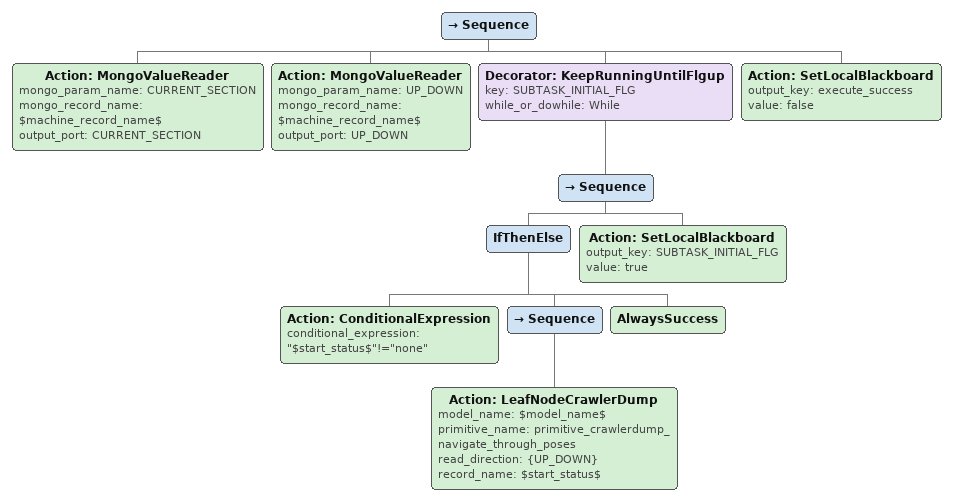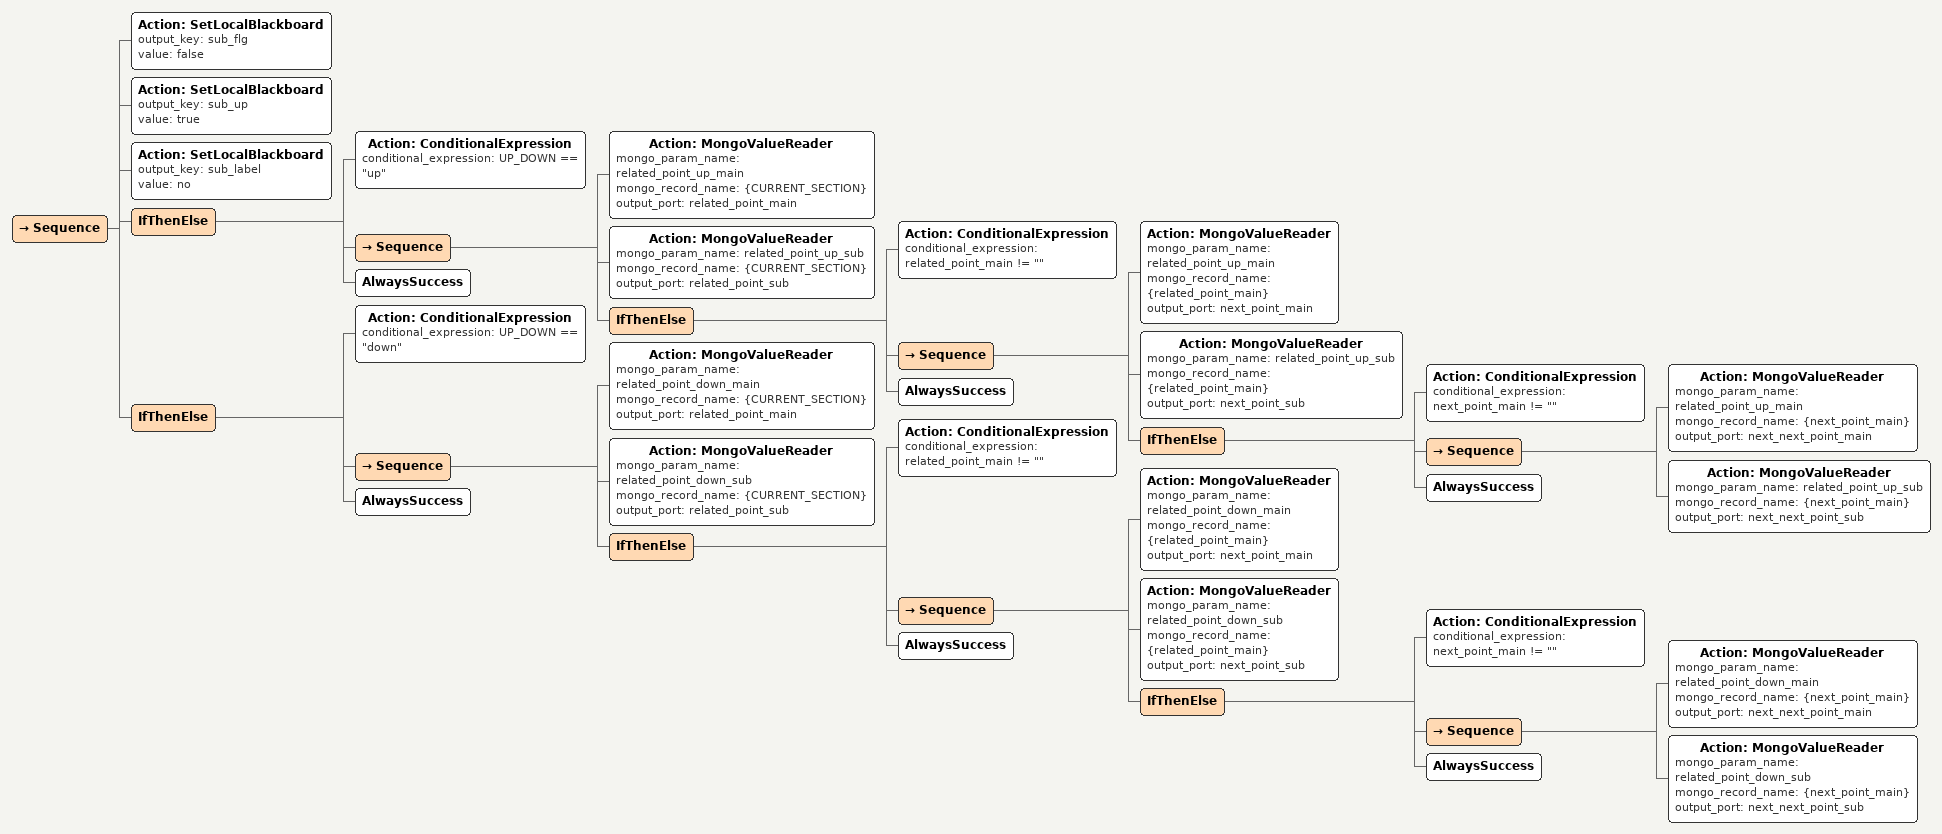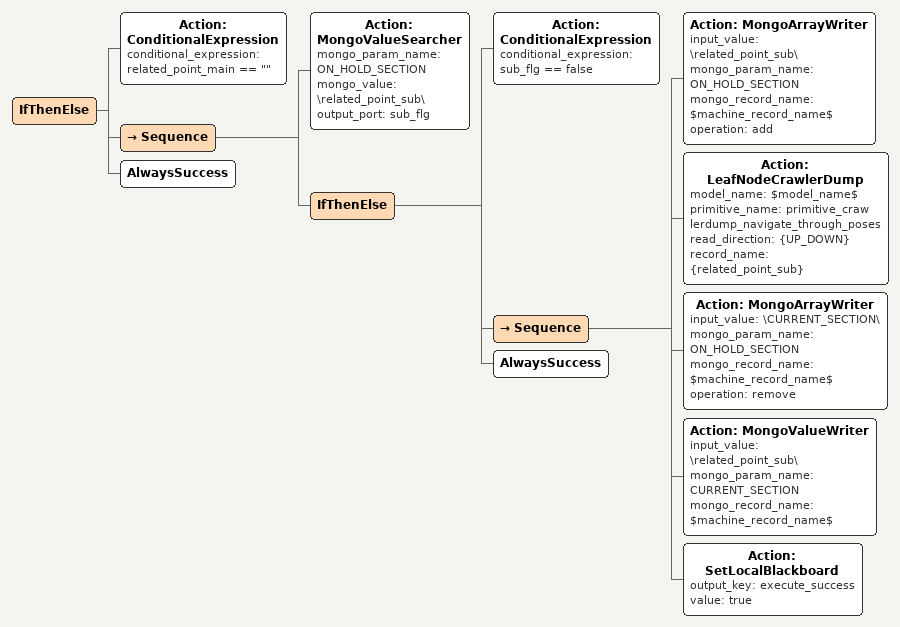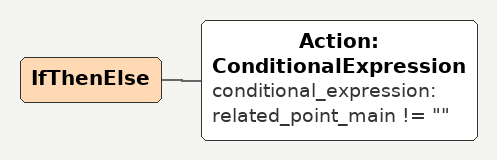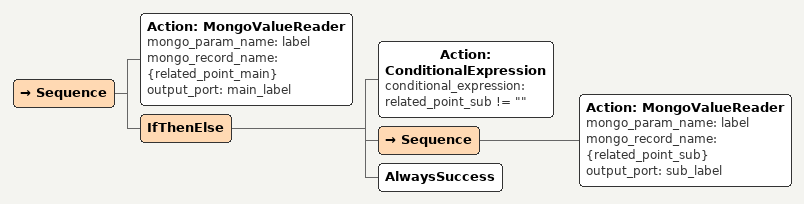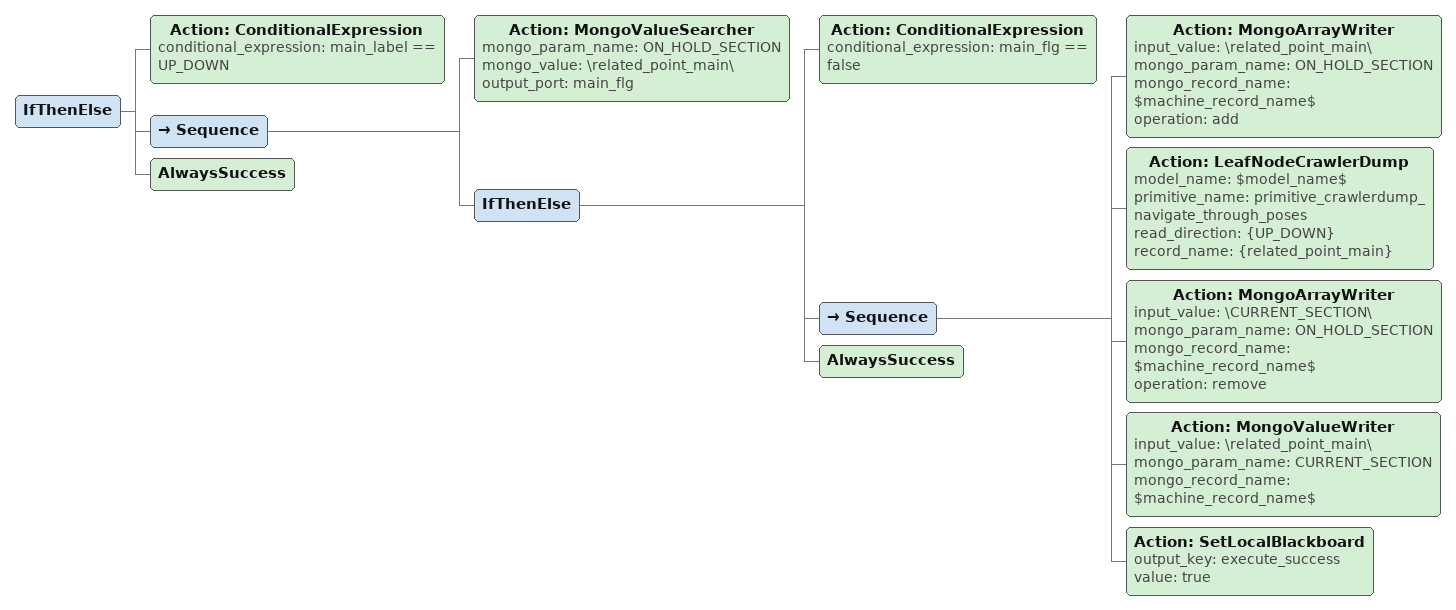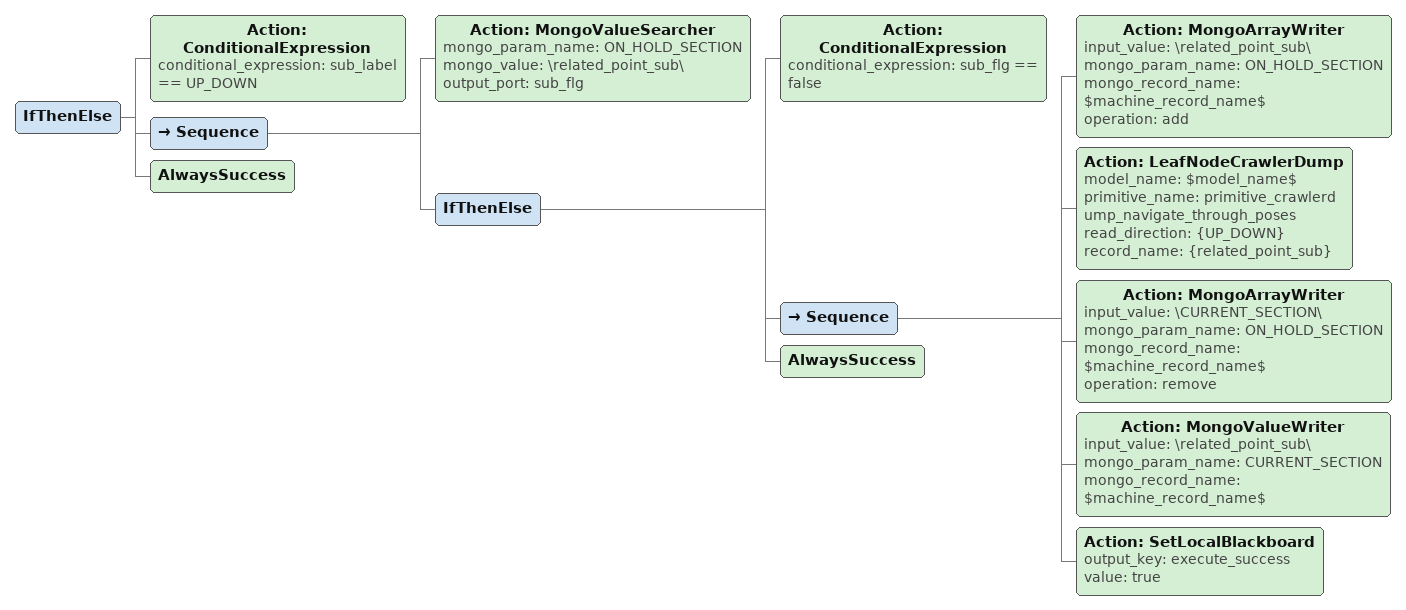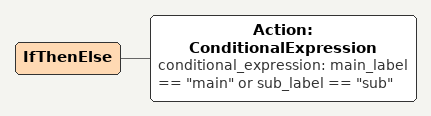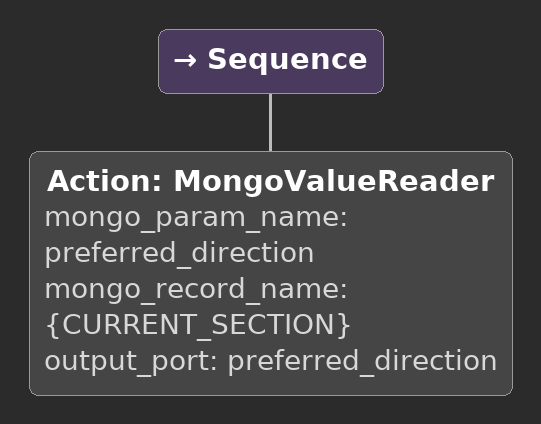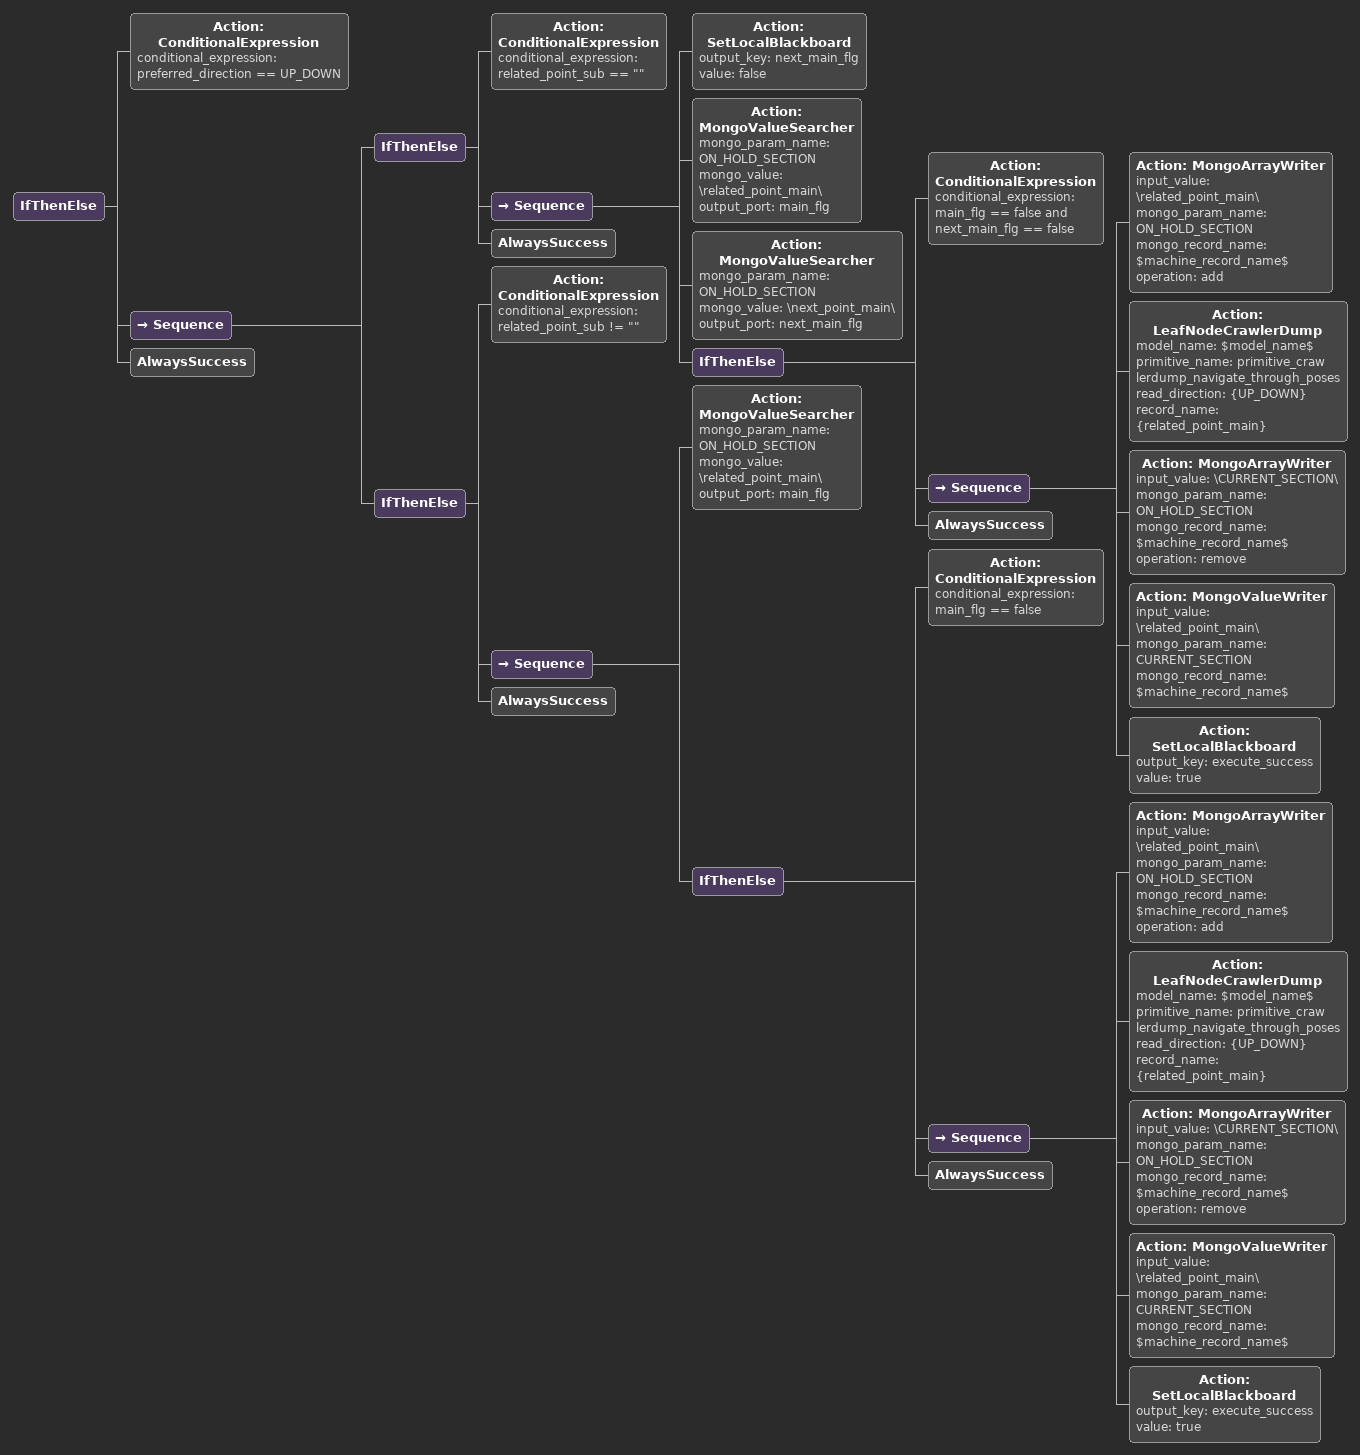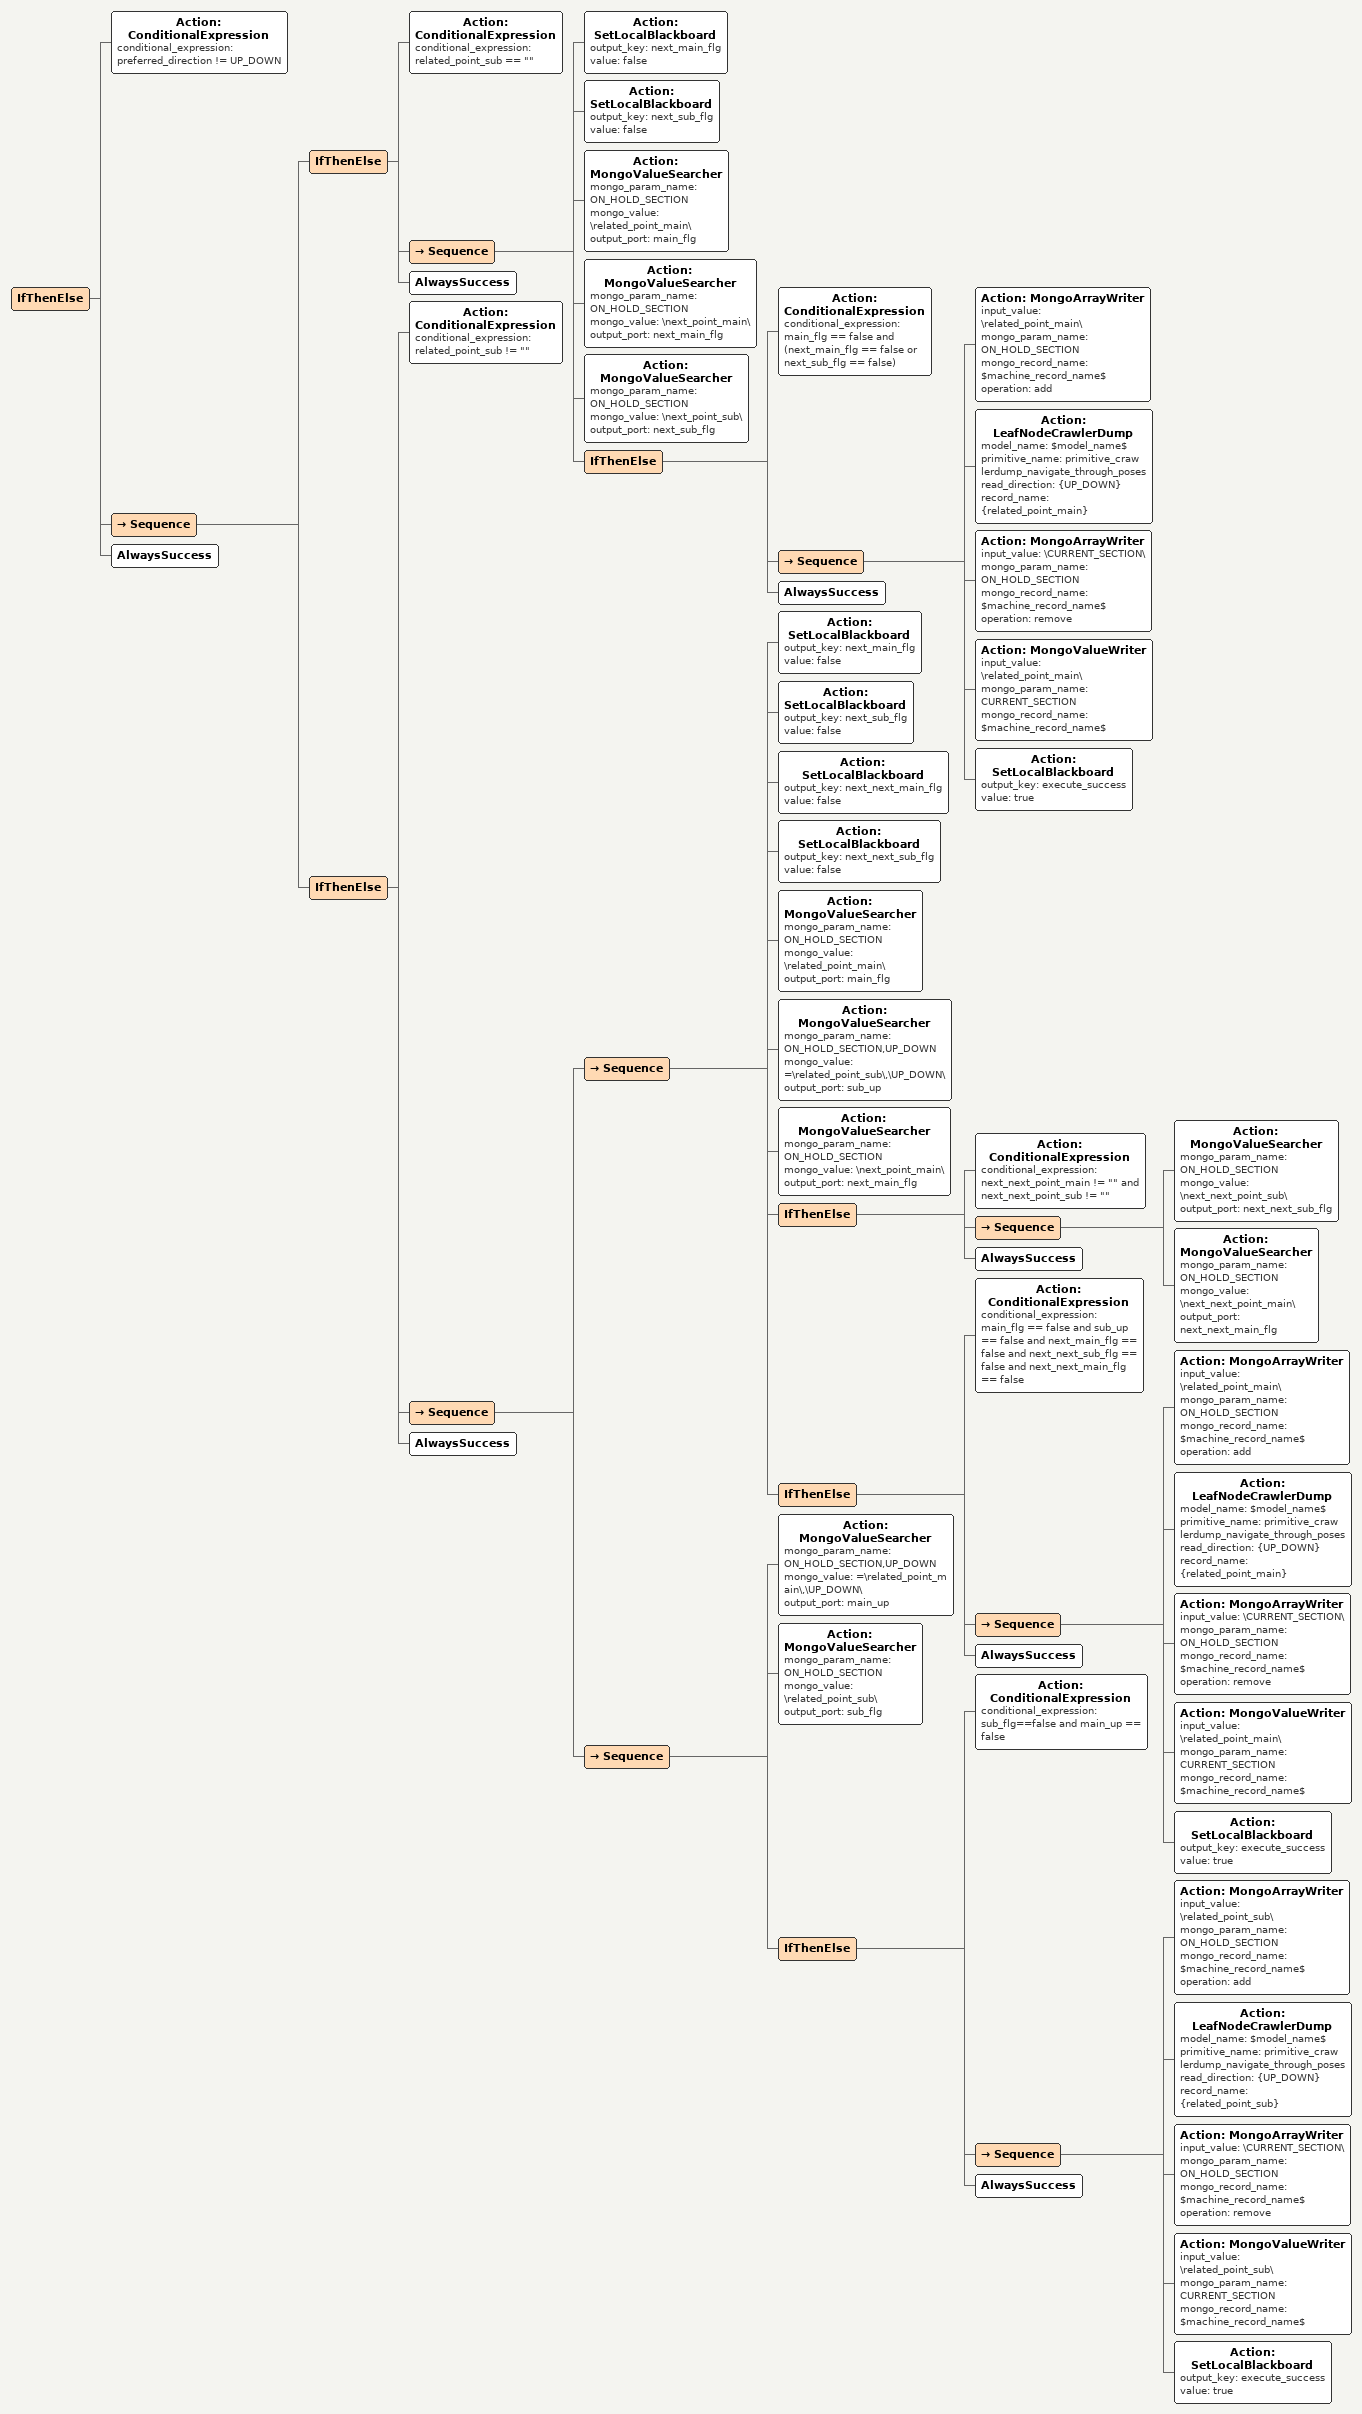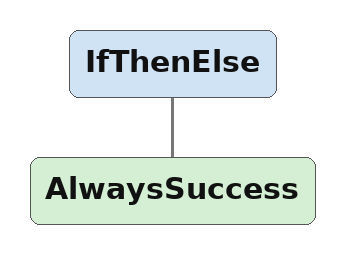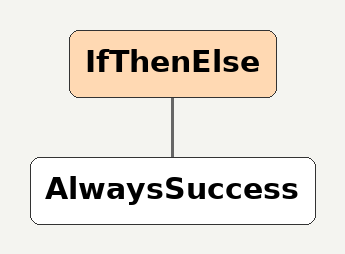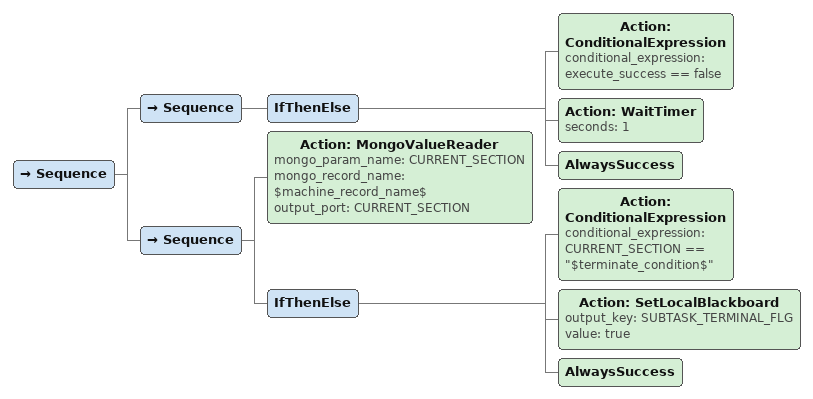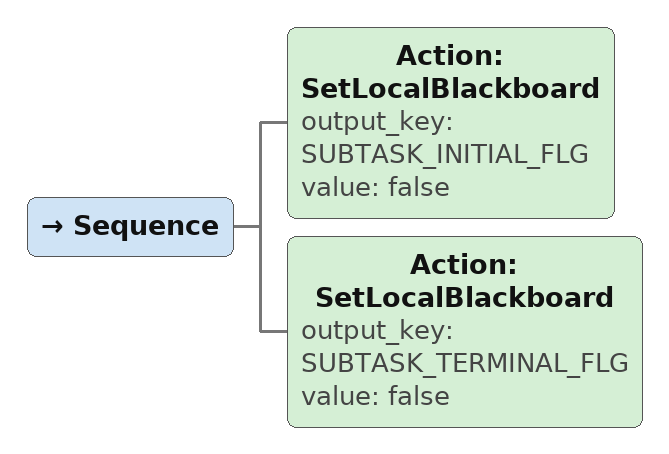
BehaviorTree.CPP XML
<Sequence>
    <Action ID="MongoValueReader" mongo_param_name="CURRENT_SECTION" mongo_record_name="$machine_record_name$" output_port="CURRENT_SECTION"/>
    <Action ID="MongoValueReader" mongo_param_name="UP_DOWN" mongo_record_name="$machine_record_name$" output_port="UP_DOWN"/>
    <Decorator ID="KeepRunningUntilFlgup" key="SUBTASK_INITIAL_FLG" while_or_dowhile="While">
        <Sequence>
            <IfThenElse>
                <Action ID="ConditionalExpression" conditional_expression="&quot;$start_status$&quot;!=&quot;none&quot;"/>
                <Sequence>
                    <Action ID="LeafNodeCrawlerDump" model_name="$model_name$" primitive_name="primitive_crawlerdump_navigate_through_poses" read_direction="{UP_DOWN}" record_name="$start_status$"/>
                </Sequence>
                <AlwaysSuccess/>
            </IfThenElse>
            <Action ID="SetLocalBlackboard" output_key="SUBTASK_INITIAL_FLG" value="true"/>
        </Sequence>
    </Decorator>
    <Action ID="SetLocalBlackboard" output_key="execute_success" value="false"/>
</Sequence>

<Sequence>
    <Action ID="SetLocalBlackboard" output_key="sub_flg" value="false"/>
    <Action ID="SetLocalBlackboard" output_key="sub_up" value="true"/>
    <Action ID="SetLocalBlackboard" output_key="sub_label" value="no"/>
    <IfThenElse>
        <Action ID="ConditionalExpression" conditional_expression="UP_DOWN == &quot;up&quot;"/>
        <Sequence>
            <Action ID="MongoValueReader" mongo_param_name="related_point_up_main" mongo_record_name="{CURRENT_SECTION}" output_port="related_point_main"/>
            <Action ID="MongoValueReader" mongo_param_name="related_point_up_sub" mongo_record_name="{CURRENT_SECTION}" output_port="related_point_sub"/>
            <IfThenElse>
                <Action ID="ConditionalExpression" conditional_expression="related_point_main != &quot;&quot;"/>
                <Sequence>
                    <Action ID="MongoValueReader" mongo_param_name="related_point_up_main" mongo_record_name="{related_point_main}" output_port="next_point_main"/>
                    <Action ID="MongoValueReader" mongo_param_name="related_point_up_sub" mongo_record_name="{related_point_main}" output_port="next_point_sub"/>
                    <IfThenElse>
                        <Action ID="ConditionalExpression" conditional_expression="next_point_main != &quot;&quot;"/>
                        <Sequence>
                            <Action ID="MongoValueReader" mongo_param_name="related_point_up_main" mongo_record_name="{next_point_main}" output_port="next_next_point_main"/>
                            <Action ID="MongoValueReader" mongo_param_name="related_point_up_sub" mongo_record_name="{next_point_main}" output_port="next_next_point_sub"/>
                        </Sequence>
                        <AlwaysSuccess/>
                    </IfThenElse>
                </Sequence>
                <AlwaysSuccess/>
            </IfThenElse>
        </Sequence>
        <AlwaysSuccess/>
    </IfThenElse>
    <IfThenElse>
        <Action ID="ConditionalExpression" conditional_expression="UP_DOWN == &quot;down&quot;"/>
        <Sequence>
            <Action ID="MongoValueReader" mongo_param_name="related_point_down_main" mongo_record_name="{CURRENT_SECTION}" output_port="related_point_main"/>
            <Action ID="MongoValueReader" mongo_param_name="related_point_down_sub" mongo_record_name="{CURRENT_SECTION}" output_port="related_point_sub"/>
            <IfThenElse>
                <Action ID="ConditionalExpression" conditional_expression="related_point_main != &quot;&quot;"/>
                <Sequence>
                    <Action ID="MongoValueReader" mongo_param_name="related_point_down_main" mongo_record_name="{related_point_main}" output_port="next_point_main"/>
                    <Action ID="MongoValueReader" mongo_param_name="related_point_down_sub" mongo_record_name="{related_point_main}" output_port="next_point_sub"/>
                    <IfThenElse>
                        <Action ID="ConditionalExpression" conditional_expression="next_point_main != &quot;&quot;"/>
                        <Sequence>
                            <Action ID="MongoValueReader" mongo_param_name="related_point_down_main" mongo_record_name="{next_point_main}" output_port="next_next_point_main"/>
                            <Action ID="MongoValueReader" mongo_param_name="related_point_down_sub" mongo_record_name="{next_point_main}" output_port="next_next_point_sub"/>
                        </Sequence>
                        <AlwaysSuccess/>
                    </IfThenElse>
                </Sequence>
                <AlwaysSuccess/>
            </IfThenElse>
        </Sequence>
        <AlwaysSuccess/>
    </IfThenElse>
</Sequence>

<IfThenElse>
    <Action ID="ConditionalExpression" conditional_expression="related_point_main == &quot;&quot;"/>
    <Sequence>
        <Action ID="MongoValueSearcher" mongo_param_name="ON_HOLD_SECTION" mongo_value="\related_point_sub\" output_port="sub_flg"/>
        <IfThenElse>
            <Action ID="ConditionalExpression" conditional_expression="sub_flg == false"/>
            <Sequence>
                <Action ID="MongoArrayWriter" input_value="\related_point_sub\" mongo_param_name="ON_HOLD_SECTION" mongo_record_name="$machine_record_name$" operation="add"/>
                <Action ID="LeafNodeCrawlerDump" model_name="$model_name$" primitive_name="primitive_crawlerdump_navigate_through_poses" read_direction="{UP_DOWN}" record_name="{related_point_sub}"/>
                <Action ID="MongoArrayWriter" input_value="\CURRENT_SECTION\" mongo_param_name="ON_HOLD_SECTION" mongo_record_name="$machine_record_name$" operation="remove"/>
                <Action ID="MongoValueWriter" input_value="\related_point_sub\" mongo_param_name="CURRENT_SECTION" mongo_record_name="$machine_record_name$"/>
                <Action ID="SetLocalBlackboard" output_key="execute_success" value="true"/>
            </Sequence>
            <AlwaysSuccess/>
        </IfThenElse>
    </Sequence>
    <AlwaysSuccess/>
</IfThenElse>

<IfThenElse>
    <Action ID="ConditionalExpression" conditional_expression="related_point_main != &quot;&quot;"/>
</IfThenElse>

<Sequence>
    <Action ID="MongoValueReader" mongo_param_name="label" mongo_record_name="{related_point_main}" output_port="main_label"/>
    <IfThenElse>
        <Action ID="ConditionalExpression" conditional_expression="related_point_sub != &quot;&quot;"/>
        <Sequence>
            <Action ID="MongoValueReader" mongo_param_name="label" mongo_record_name="{related_point_sub}" output_port="sub_label"/>
        </Sequence>
        <AlwaysSuccess/>
    </IfThenElse>
</Sequence>

<IfThenElse>
    <Action ID="ConditionalExpression" conditional_expression="main_label == UP_DOWN"/>
    <Sequence>
        <Action ID="MongoValueSearcher" mongo_param_name="ON_HOLD_SECTION" mongo_value="\related_point_main\" output_port="main_flg"/>
        <IfThenElse>
            <Action ID="ConditionalExpression" conditional_expression="main_flg == false"/>
            <Sequence>
                <Action ID="MongoArrayWriter" input_value="\related_point_main\" mongo_param_name="ON_HOLD_SECTION" mongo_record_name="$machine_record_name$" operation="add"/>
                <Action ID="LeafNodeCrawlerDump" model_name="$model_name$" primitive_name="primitive_crawlerdump_navigate_through_poses" read_direction="{UP_DOWN}" record_name="{related_point_main}"/>
                <Action ID="MongoArrayWriter" input_value="\CURRENT_SECTION\" mongo_param_name="ON_HOLD_SECTION" mongo_record_name="$machine_record_name$" operation="remove"/>
                <Action ID="MongoValueWriter" input_value="\related_point_main\" mongo_param_name="CURRENT_SECTION" mongo_record_name="$machine_record_name$"/>
                <Action ID="SetLocalBlackboard" output_key="execute_success" value="true"/>
            </Sequence>
            <AlwaysSuccess/>
        </IfThenElse>
    </Sequence>
    <AlwaysSuccess/>
</IfThenElse>

<IfThenElse>
    <Action ID="ConditionalExpression" conditional_expression="sub_label == UP_DOWN"/>
    <Sequence>
        <Action ID="MongoValueSearcher" mongo_param_name="ON_HOLD_SECTION" mongo_value="\related_point_sub\" output_port="sub_flg"/>
        <IfThenElse>
            <Action ID="ConditionalExpression" conditional_expression="sub_flg == false"/>
            <Sequence>
                <Action ID="MongoArrayWriter" input_value="\related_point_sub\" mongo_param_name="ON_HOLD_SECTION" mongo_record_name="$machine_record_name$" operation="add"/>
                <Action ID="LeafNodeCrawlerDump" model_name="$model_name$" primitive_name="primitive_crawlerdump_navigate_through_poses" read_direction="{UP_DOWN}" record_name="{related_point_sub}"/>
                <Action ID="MongoArrayWriter" input_value="\CURRENT_SECTION\" mongo_param_name="ON_HOLD_SECTION" mongo_record_name="$machine_record_name$" operation="remove"/>
                <Action ID="MongoValueWriter" input_value="\related_point_sub\" mongo_param_name="CURRENT_SECTION" mongo_record_name="$machine_record_name$"/>
                <Action ID="SetLocalBlackboard" output_key="execute_success" value="true"/>
            </Sequence>
            <AlwaysSuccess/>
        </IfThenElse>
    </Sequence>
    <AlwaysSuccess/>
</IfThenElse>

<IfThenElse>
    <Action ID="ConditionalExpression" conditional_expression="main_label == &quot;main&quot; or sub_label == &quot;sub&quot;"/>
</IfThenElse>

<Sequence>
    <Action ID="MongoValueReader" mongo_param_name="preferred_direction" mongo_record_name="{CURRENT_SECTION}" output_port="preferred_direction"/>
</Sequence>

<IfThenElse>
    <Action ID="ConditionalExpression" conditional_expression="preferred_direction == UP_DOWN"/>
    <Sequence>
        <IfThenElse>
            <Action ID="ConditionalExpression" conditional_expression="related_point_sub == &quot;&quot;"/>
            <Sequence>
                <Action ID="SetLocalBlackboard" output_key="next_main_flg" value="false"/>
                <Action ID="MongoValueSearcher" mongo_param_name="ON_HOLD_SECTION" mongo_value="\related_point_main\" output_port="main_flg"/>
                <Action ID="MongoValueSearcher" mongo_param_name="ON_HOLD_SECTION" mongo_value="\next_point_main\" output_port="next_main_flg"/>
                <IfThenElse>
                    <Action ID="ConditionalExpression" conditional_expression="main_flg == false and next_main_flg == false"/>
                    <Sequence>
                        <Action ID="MongoArrayWriter" input_value="\related_point_main\" mongo_param_name="ON_HOLD_SECTION" mongo_record_name="$machine_record_name$" operation="add"/>
                        <Action ID="LeafNodeCrawlerDump" model_name="$model_name$" primitive_name="primitive_crawlerdump_navigate_through_poses" read_direction="{UP_DOWN}" record_name="{related_point_main}"/>
                        <Action ID="MongoArrayWriter" input_value="\CURRENT_SECTION\" mongo_param_name="ON_HOLD_SECTION" mongo_record_name="$machine_record_name$" operation="remove"/>
                        <Action ID="MongoValueWriter" input_value="\related_point_main\" mongo_param_name="CURRENT_SECTION" mongo_record_name="$machine_record_name$"/>
                        <Action ID="SetLocalBlackboard" output_key="execute_success" value="true"/>
                    </Sequence>
                    <AlwaysSuccess/>
                </IfThenElse>
            </Sequence>
            <AlwaysSuccess/>
        </IfThenElse>
        <IfThenElse>
            <Action ID="ConditionalExpression" conditional_expression="related_point_sub != &quot;&quot;"/>
            <Sequence>
                <Action ID="MongoValueSearcher" mongo_param_name="ON_HOLD_SECTION" mongo_value="\related_point_main\" output_port="main_flg"/>
                <IfThenElse>
                    <Action ID="ConditionalExpression" conditional_expression="main_flg == false"/>
                    <Sequence>
                        <Action ID="MongoArrayWriter" input_value="\related_point_main\" mongo_param_name="ON_HOLD_SECTION" mongo_record_name="$machine_record_name$" operation="add"/>
                        <Action ID="LeafNodeCrawlerDump" model_name="$model_name$" primitive_name="primitive_crawlerdump_navigate_through_poses" read_direction="{UP_DOWN}" record_name="{related_point_main}"/>
                        <Action ID="MongoArrayWriter" input_value="\CURRENT_SECTION\" mongo_param_name="ON_HOLD_SECTION" mongo_record_name="$machine_record_name$" operation="remove"/>
                        <Action ID="MongoValueWriter" input_value="\related_point_main\" mongo_param_name="CURRENT_SECTION" mongo_record_name="$machine_record_name$"/>
                        <Action ID="SetLocalBlackboard" output_key="execute_success" value="true"/>
                    </Sequence>
                    <AlwaysSuccess/>
                </IfThenElse>
            </Sequence>
            <AlwaysSuccess/>
        </IfThenElse>
    </Sequence>
    <AlwaysSuccess/>
</IfThenElse>

<IfThenElse>
    <Action ID="ConditionalExpression" conditional_expression="preferred_direction != UP_DOWN"/>
    <Sequence>
        <IfThenElse>
            <Action ID="ConditionalExpression" conditional_expression="related_point_sub == &quot;&quot;"/>
            <Sequence>
                <Action ID="SetLocalBlackboard" output_key="next_main_flg" value="false"/>
                <Action ID="SetLocalBlackboard" output_key="next_sub_flg" value="false"/>
                <Action ID="MongoValueSearcher" mongo_param_name="ON_HOLD_SECTION" mongo_value="\related_point_main\" output_port="main_flg"/>
                <Action ID="MongoValueSearcher" mongo_param_name="ON_HOLD_SECTION" mongo_value="\next_point_main\" output_port="next_main_flg"/>
                <Action ID="MongoValueSearcher" mongo_param_name="ON_HOLD_SECTION" mongo_value="\next_point_sub\" output_port="next_sub_flg"/>
                <IfThenElse>
                    <Action ID="ConditionalExpression" conditional_expression="main_flg == false and (next_main_flg == false or next_sub_flg == false)"/>
                    <Sequence>
                        <Action ID="MongoArrayWriter" input_value="\related_point_main\" mongo_param_name="ON_HOLD_SECTION" mongo_record_name="$machine_record_name$" operation="add"/>
                        <Action ID="LeafNodeCrawlerDump" model_name="$model_name$" primitive_name="primitive_crawlerdump_navigate_through_poses" read_direction="{UP_DOWN}" record_name="{related_point_main}"/>
                        <Action ID="MongoArrayWriter" input_value="\CURRENT_SECTION\" mongo_param_name="ON_HOLD_SECTION" mongo_record_name="$machine_record_name$" operation="remove"/>
                        <Action ID="MongoValueWriter" input_value="\related_point_main\" mongo_param_name="CURRENT_SECTION" mongo_record_name="$machine_record_name$"/>
                        <Action ID="SetLocalBlackboard" output_key="execute_success" value="true"/>
                    </Sequence>
                    <AlwaysSuccess/>
                </IfThenElse>
            </Sequence>
            <AlwaysSuccess/>
        </IfThenElse>
        <IfThenElse>
            <Action ID="ConditionalExpression" conditional_expression="related_point_sub != &quot;&quot;"/>
            <Sequence>
                <Sequence>
                    <Action ID="SetLocalBlackboard" output_key="next_main_flg" value="false"/>
                    <Action ID="SetLocalBlackboard" output_key="next_sub_flg" value="false"/>
                    <Action ID="SetLocalBlackboard" output_key="next_next_main_flg" value="false"/>
                    <Action ID="SetLocalBlackboard" output_key="next_next_sub_flg" value="false"/>
                    <Action ID="MongoValueSearcher" mongo_param_name="ON_HOLD_SECTION" mongo_value="\related_point_main\" output_port="main_flg"/>
                    <Action ID="MongoValueSearcher" mongo_param_name="ON_HOLD_SECTION,UP_DOWN" mongo_value="=\related_point_sub\,\UP_DOWN\" output_port="sub_up"/>
                    <Action ID="MongoValueSearcher" mongo_param_name="ON_HOLD_SECTION" mongo_value="\next_point_main\" output_port="next_main_flg"/>
                    <IfThenElse>
                        <Action ID="ConditionalExpression" conditional_expression="next_next_point_main != &quot;&quot; and next_next_point_sub != &quot;&quot;"/>
                        <Sequence>
                            <Action ID="MongoValueSearcher" mongo_param_name="ON_HOLD_SECTION" mongo_value="\next_next_point_sub\" output_port="next_next_sub_flg"/>
                            <Action ID="MongoValueSearcher" mongo_param_name="ON_HOLD_SECTION" mongo_value="\next_next_point_main\" output_port="next_next_main_flg"/>
                        </Sequence>
                        <AlwaysSuccess/>
                    </IfThenElse>
                    <IfThenElse>
                        <Action ID="ConditionalExpression" conditional_expression="main_flg == false and sub_up == false and next_main_flg == false and next_next_sub_flg == false and next_next_main_flg == false"/>
                        <Sequence>
                            <Action ID="MongoArrayWriter" input_value="\related_point_main\" mongo_param_name="ON_HOLD_SECTION" mongo_record_name="$machine_record_name$" operation="add"/>
                            <Action ID="LeafNodeCrawlerDump" model_name="$model_name$" primitive_name="primitive_crawlerdump_navigate_through_poses" read_direction="{UP_DOWN}" record_name="{related_point_main}"/>
                            <Action ID="MongoArrayWriter" input_value="\CURRENT_SECTION\" mongo_param_name="ON_HOLD_SECTION" mongo_record_name="$machine_record_name$" operation="remove"/>
                            <Action ID="MongoValueWriter" input_value="\related_point_main\" mongo_param_name="CURRENT_SECTION" mongo_record_name="$machine_record_name$"/>
                            <Action ID="SetLocalBlackboard" output_key="execute_success" value="true"/>
                        </Sequence>
                        <AlwaysSuccess/>
                    </IfThenElse>
                </Sequence>
                <Sequence>
                    <Action ID="MongoValueSearcher" mongo_param_name="ON_HOLD_SECTION,UP_DOWN" mongo_value="=\related_point_main\,\UP_DOWN\" output_port="main_up"/>
                    <Action ID="MongoValueSearcher" mongo_param_name="ON_HOLD_SECTION" mongo_value="\related_point_sub\" output_port="sub_flg"/>
                    <IfThenElse>
                        <Action ID="ConditionalExpression" conditional_expression="sub_flg==false and main_up == false"/>
                        <Sequence>
                            <Action ID="MongoArrayWriter" input_value="\related_point_sub\" mongo_param_name="ON_HOLD_SECTION" mongo_record_name="$machine_record_name$" operation="add"/>
                            <Action ID="LeafNodeCrawlerDump" model_name="$model_name$" primitive_name="primitive_crawlerdump_navigate_through_poses" read_direction="{UP_DOWN}" record_name="{related_point_sub}"/>
                            <Action ID="MongoArrayWriter" input_value="\CURRENT_SECTION\" mongo_param_name="ON_HOLD_SECTION" mongo_record_name="$machine_record_name$" operation="remove"/>
                            <Action ID="MongoValueWriter" input_value="\related_point_sub\" mongo_param_name="CURRENT_SECTION" mongo_record_name="$machine_record_name$"/>
                            <Action ID="SetLocalBlackboard" output_key="execute_success" value="true"/>
                        </Sequence>
                        <AlwaysSuccess/>
                    </IfThenElse>
                </Sequence>
            </Sequence>
            <AlwaysSuccess/>
        </IfThenElse>
    </Sequence>
    <AlwaysSuccess/>
</IfThenElse>

<IfThenElse>
    <AlwaysSuccess/>
</IfThenElse>

<IfThenElse>
    <AlwaysSuccess/>
</IfThenElse>

<Sequence>
    <Sequence>
        <IfThenElse>
            <Action ID="ConditionalExpression" conditional_expression="execute_success == false"/>
            <Action ID="WaitTimer" seconds="1"/>
            <AlwaysSuccess/>
        </IfThenElse>
    </Sequence>
    <Sequence>
        <Action ID="MongoValueReader" mongo_param_name="CURRENT_SECTION" mongo_record_name="$machine_record_name$" output_port="CURRENT_SECTION"/>
        <IfThenElse>
            <Action ID="ConditionalExpression" conditional_expression="CURRENT_SECTION == &quot;$terminate_condition$&quot;"/>
            <Action ID="SetLocalBlackboard" output_key="SUBTASK_TERMINAL_FLG" value="true"/>
            <AlwaysSuccess/>
        </IfThenElse>
    </Sequence>
</Sequence>

<Sequence>
    <Action ID="SetLocalBlackboard" output_key="SUBTASK_INITIAL_FLG" value="false"/>
    <Action ID="SetLocalBlackboard" output_key="SUBTASK_TERMINAL_FLG" value="false"/>
</Sequence>
